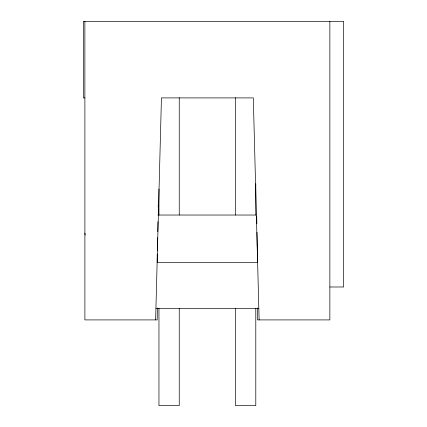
<?xml version="1.0" encoding="UTF-8"?>
<svg xmlns="http://www.w3.org/2000/svg" width="427" height="427" viewBox="0 0 427 427"><rect width="100%" height="100%" fill="white"/><g stroke="black" fill="none" stroke-linecap="round" stroke-linejoin="round"><path stroke-width="0.64" d="M157.435 250.953L157.67 237.642M157.771 231.664L157.947 221.672M158.203 207.042L158.236 205.035M157.414 307.91L157.179 319.908L84.888 319.908L84.888 21.35M155.631 319.908L161.443 97.906L253.307 97.906L259.12 319.908M84.888 97.906L83.361 97.906L83.361 21.35L343.639 21.35L343.639 286.992L329.863 286.992M157.899 215.032L256.189 215.032M155.93 308.427L258.821 308.427M84.888 233.078L85.235 235.037M257.342 307.91L257.572 319.908L329.863 319.908L329.863 21.35M256.712 216.345L256.84 223.679M256.99 232.32L257.316 250.953M257.518 248.653L257.518 262.493L157.232 262.493L157.232 253.926M255.794 183.695L255.794 215.032M255.794 308.326L255.794 405.65L235.512 405.65L235.512 308.326M235.512 97.682L235.512 215.032M179.244 97.682L179.244 215.032M179.244 308.326L179.244 405.65L158.956 405.65L158.956 308.326M158.956 189.028L158.956 215.032"/></g></svg>
